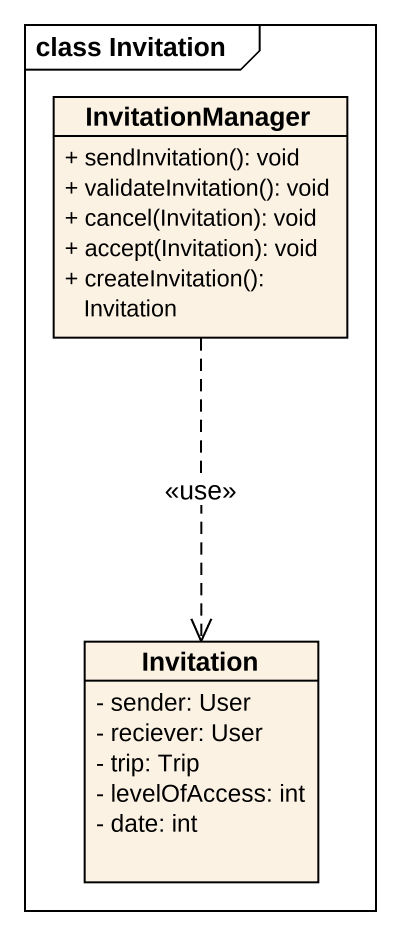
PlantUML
@startuml
mainframe class Invitation
hide circle
hide empty members
skinparam classAttributeIconSize 0
class InvitationManager {
  + sendInvitation(): void
  + validateInvitation(): void
  + cancel(Invitation): void
  + accept(Invitation): void
  + createInvitation(): Invitation
}
class Invitation {
  - sender: User
  - reciever: User
  - trip: Trip
  - levelOfAccess: int
  - date: int
}
InvitationManager ..> Invitation : <<use>>
@enduml
